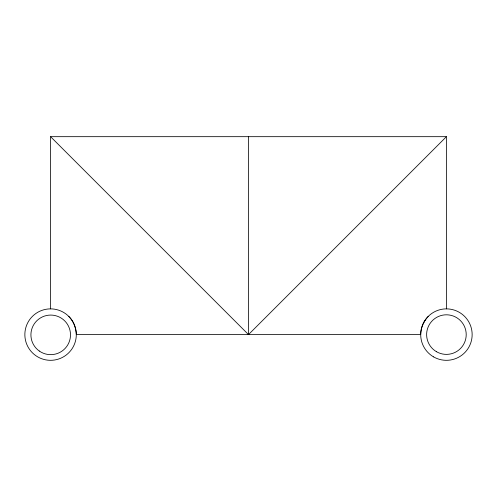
<?xml version="1.0" encoding="UTF-8"?>
<svg xmlns="http://www.w3.org/2000/svg" width="497" height="497" viewBox="0 0 497 497"><rect width="100%" height="100%" fill="white"/><g stroke="black" fill="none" stroke-linecap="round" stroke-linejoin="round"><path stroke-width="0.75" d="M423.369 323.454L423.879 322.193M428.228 316.403C423.525 321.323 420.872 327.765 420.692 334.593L76.308 334.593A25.732 25.732 0 0 0 37.716 312.315A25.732 25.732 0 0 0 37.716 356.877A25.732 25.732 0 0 0 76.308 334.593C76.035 327.846 73.587 321.23 68.772 316.403M424.593 320.994L425.5 319.844M50.582 308.867L50.582 136.675L248.5 334.593L446.418 136.675L446.418 308.867M50.582 136.675L446.418 136.675M248.5 136.675L248.5 334.593M436.521 351.733A19.793 19.793 0 0 0 466.211 334.593A19.793 19.793 0 0 0 436.521 317.453A19.793 19.793 0 0 0 436.521 351.733M433.558 356.877A25.732 25.732 0 0 0 472.15 334.593A25.732 25.732 0 0 0 433.558 312.315A25.732 25.732 0 0 0 433.558 356.877M39.294 351.031A19.793 19.793 0 0 0 70.419 336.662A19.793 19.793 0 0 0 42.413 316.893A19.793 19.793 0 0 0 39.294 351.031"/></g></svg>
